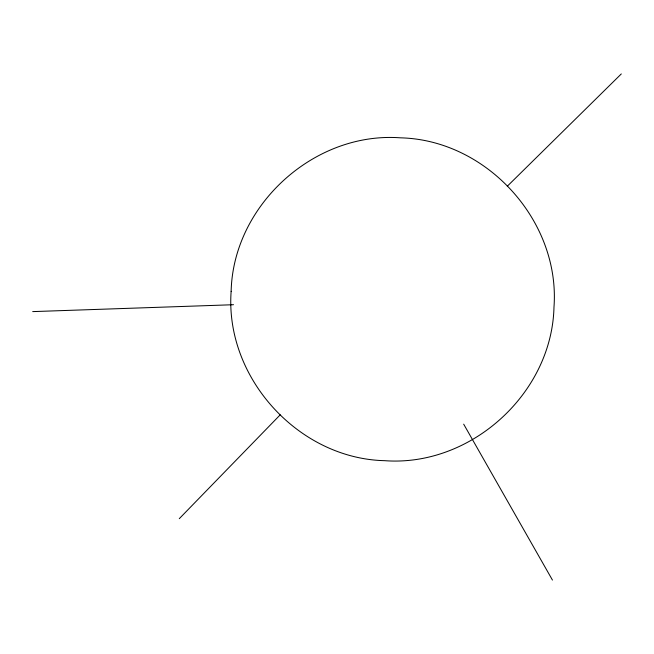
<?xml version="1.0" encoding="UTF-8"?>
<svg xmlns="http://www.w3.org/2000/svg" width="654" height="654" viewBox="0 0 654 654"><rect width="100%" height="100%" fill="white"/><g stroke="black" fill="none" stroke-linecap="round" stroke-linejoin="round"><path stroke-width="0.98" d="M179.278 518.679L280.231 414.816M507.291 186.235L621.3 73.927M32.7 311.606L233.527 304.715M463.678 424.16L552.45 580.073M231.14 291.324C224.739 377.472 298.265 458.601 384.634 460.678C470.782 467.079 551.911 393.544 553.979 307.184C560.388 221.027 486.854 139.907 400.493 137.831C314.337 131.429 233.208 204.955 231.14 291.324"/></g></svg>
